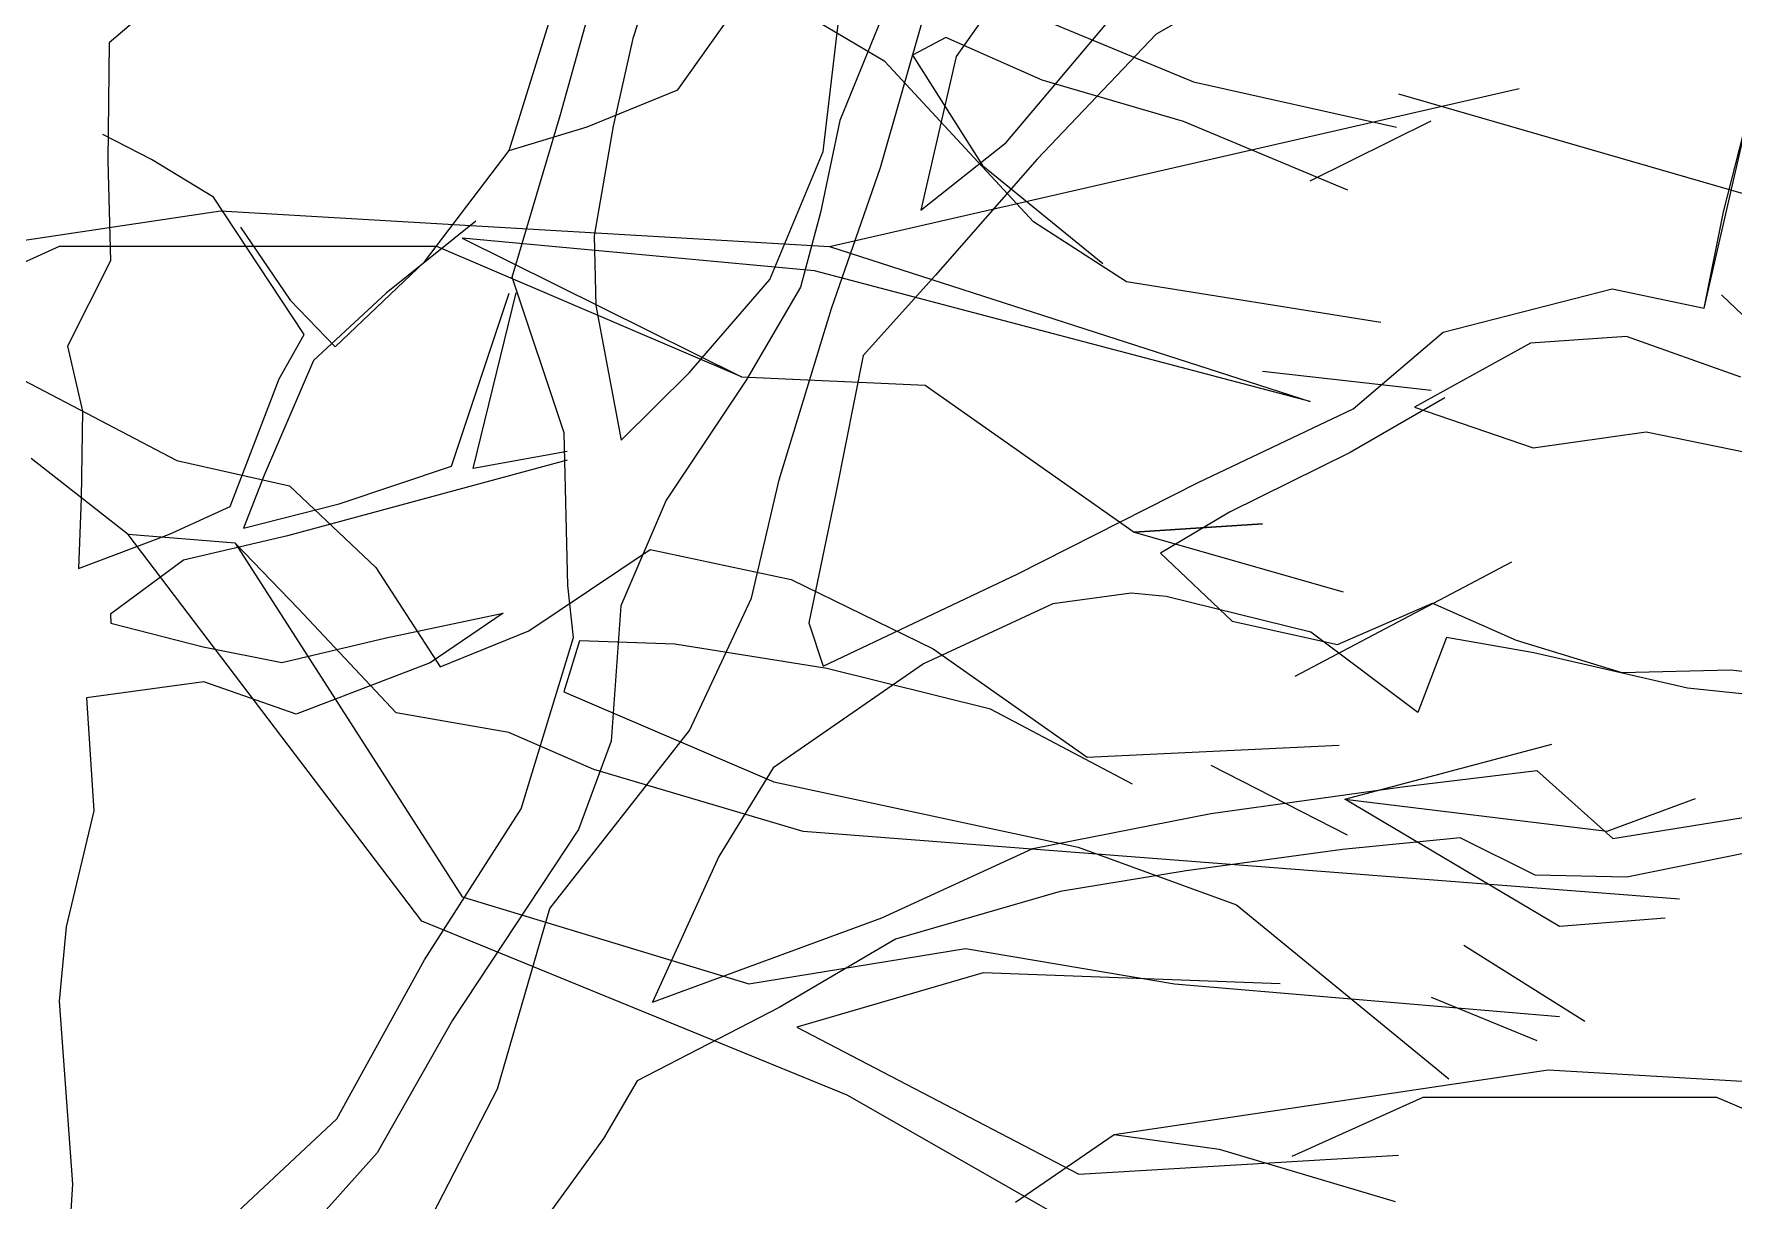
# Model space of a CAD drawing. Header units: millimetres. Extents: x -2481 to 9238, y -476 to 10647.
# Drawn here: x 5162.7 to 5380.3, y 3145.3 to 3294.6 of the extents above; entities that cross this region are included whole.
import ezdxf

# ---------------------------------------------------------------- set-up
doc = ezdxf.new("R2010")
doc.units = ezdxf.units.MM
for name, color, linetype, lineweight in [('A-ELEWACJA CIENKA', 11, 'Continuous', 13), ('B-materiały', 9, 'Continuous', 0), ('Layer1', 7, 'Continuous', 0)]:
    doc.layers.add(name, color=color, linetype=linetype, lineweight=lineweight)

# ---------------------------------------------------------------- blocks, each defined once
blk = doc.blocks.new('A$C2EBD462E')
at = {"layer": 'B-materiały'}
for p, q in [((9.85, 632.63), (17.54, 660.2)), ((25.33, 661.51), (19.11, 642.36)), ((71.29, 655.4), (60.5, 640.04)), ((-39.17, 649.28), (-47.92, 641.8)), ((3.26, 628), (9.93, 649.38)), ((24.86, 635.8), (34.57, 649.45)), ((66.92, 629.03), (83.74, 649.01)), ((99.35, 650.51), (86.13, 642.92)), ((43.49, 627.89), (45.79, 647.5)), ((50.89, 644.83), (45.62, 631.85)), ((50.8, 625.83), (56.45, 645.53)), ((19.11, 642.36), (16.59, 631.12)), ((86.13, 642.92), (70.89, 626.9)), ((-47.92, 641.8), (-48.1, 626.71)), ((60.5, 640.04), (55.97, 620.38)), ((13.24, 631.04), (24.86, 635.8)), ((156.28, 607.81), (162.32, 634.21)), ((158.76, 620.16), (162.32, 634.21)), ((3.67, 611.81), (9.85, 632.63)), ((45.62, 631.85), (43.13, 620.06)), ((-42.52, 626.85), (-48.74, 630.05)), ((3.26, 628), (13.24, 631.04)), ((16.59, 631.12), (14.15, 617.1)), ((55.97, 620.38), (66.92, 629.03)), ((-34.57, 622.02), (-42.52, 626.85)), ((-7.55, 613.76), (3.26, 628)), ((36.64, 611.51), (43.49, 627.89)), ((70.89, 626.9), (57.85, 612.05)), ((-48.1, 626.71), (-47.78, 613.87)), ((44.55, 607.8), (50.8, 625.83)), ((-22.96, 604.43), (-34.57, 622.02)), ((-31.13, 618.2), (-24.75, 608.86)), ((-0.98, 618.95), (-12.48, 609.73)), ((43.13, 620.06), (40.57, 610.5)), ((156.28, 607.81), (158.76, 620.16)), ((14.15, 617.1), (14.38, 608.16)), ((-47.78, 613.87), (-53.25, 602.96)), ((-19.01, 602.86), (-7.55, 613.76)), ((10.31, 591.86), (3.67, 611.81)), ((57.85, 612.05), (48.61, 601.76)), ((-12.48, 609.73), (-21.76, 601.11)), ((-4.1, 587.59), (3.26, 609.76)), ((-1.35, 587.29), (4.16, 609.79)), ((26.32, 599.52), (36.64, 611.51)), ((40.57, 610.5), (33.61, 598.59)), ((122.84, 604.73), (144.49, 610.3)), ((144.49, 610.3), (156.28, 607.81)), ((158.47, 609.54), (167.05, 601.37)), ((-24.75, 608.86), (-19.01, 602.86)), ((14.38, 608.16), (17.6, 590.93)), ((37.84, 585.85), (44.55, 607.8)), ((-53.25, 602.96), (-51.37, 594.63)), ((-26.17, 598.77), (-22.96, 604.43)), ((111.35, 594.95), (122.84, 604.73)), ((134.05, 603.34), (119.17, 595.15)), ((146.31, 604.21), (134.05, 603.34)), ((160.97, 598.99), (146.31, 604.21)), ((-21.76, 601.11), (-28.1, 586.43)), ((48.61, 601.76), (45.14, 584.35)), ((-32.46, 582.41), (-26.17, 598.77)), ((17.6, 590.93), (26.32, 599.52)), ((33.61, 598.59), (23.38, 583.25)), ((123.05, 596.36), (110.93, 589.35)), ((-51.37, 594.63), (-51.51, 583.5)), ((91.48, 585.51), (111.35, 594.95)), ((119.17, 595.15), (134.38, 589.94)), ((10.8, 572.32), (10.31, 591.86)), ((134.38, 589.94), (148.85, 591.98)), ((148.85, 591.98), (163.45, 588.99)), ((10.68, 588.37), (-25.11, 578.68)), ((10.68, 589.46), (-1.35, 587.29)), ((110.93, 589.35), (95.48, 581.7)), ((-28.1, 586.43), (-30.72, 579.66)), ((-18.51, 582.76), (-4.1, 587.59)), ((34.31, 570.67), (37.84, 585.85)), ((68.31, 573.76), (91.48, 585.51)), ((-51.51, 583.5), (-51.87, 574.48)), ((45.14, 584.35), (41.65, 567.51)), ((-40.2, 578.86), (-32.46, 582.41)), ((-30.72, 579.66), (-18.51, 582.76)), ((23.38, 583.25), (17.57, 569.7)), ((95.48, 581.7), (86.68, 576.46)), ((-51.87, 574.48), (-40.2, 578.86)), ((-25.11, 578.68), (-38.44, 575.56)), ((-38.44, 575.56), (-47.76, 568.62)), ((86.68, 576.46), (95.83, 567.75)), ((43.46, 561.97), (68.31, 573.76)), ((11.53, 565.64), (10.8, 572.32)), ((26.35, 553.72), (34.31, 570.67)), ((82.89, 571.33), (72.87, 569.96)), ((87.37, 570.89), (82.89, 571.33)), ((105.92, 566.32), (87.37, 570.89)), ((-47.76, 568.62), (-47.73, 567.5)), ((-12.49, 565.59), (2.51, 568.76)), ((2.51, 568.76), (-6.82, 562.38)), ((17.57, 569.7), (16.33, 552.35)), ((72.87, 569.96), (56.31, 562.29)), ((109.32, 564.73), (121.47, 570.06)), ((121.47, 570.06), (132.21, 565.31)), ((-47.73, 567.5), (-35.92, 564.45)), ((41.65, 567.51), (43.46, 561.97)), ((95.83, 567.75), (109.32, 564.73)), ((119.59, 556.05), (105.92, 566.32)), ((-35.92, 564.45), (-25.82, 562.46)), ((-25.82, 562.46), (-12.49, 565.59)), ((4.82, 543.68), (11.53, 565.64)), ((123.26, 565.64), (119.59, 556.05)), ((134.48, 563.69), (123.26, 565.64)), ((132.21, 565.31), (145.72, 561.18)), ((-6.82, 562.38), (-23.98, 555.81)), ((56.31, 562.29), (37.09, 548.96)), ((154.15, 559.15), (134.48, 563.69)), ((-35.81, 559.98), (-50.84, 557.93)), ((-23.98, 555.81), (-35.81, 559.98)), ((145.72, 561.18), (159.67, 561.52)), ((159.67, 561.52), (170.88, 560.13)), ((-50.84, 557.93), (-49.92, 543.43)), ((180.47, 556.46), (154.15, 559.15)), ((8.49, 530.92), (26.35, 553.72)), ((16.33, 552.35), (12.15, 541.07)), ((37.09, 548.96), (30.11, 537.61)), ((117.59, 546.5), (134.86, 548.61)), ((134.86, 548.61), (144.57, 539.92)), ((93.1, 543.1), (117.59, 546.5)), ((-49.92, 543.43), (-53.46, 528.57)), ((-7.55, 524.38), (4.82, 543.68)), ((70.31, 538.62), (93.1, 543.1)), ((144.57, 539.92), (161.27, 542.57)), ((12.15, 541.07), (-4, 516.64)), ((125.02, 539.99), (109.97, 538.49)), ((134.64, 535.2), (125.02, 539.99)), ((30.11, 537.61), (21.64, 518.96)), ((50.98, 529.75), (70.31, 538.62)), ((109.97, 538.49), (89.93, 535.76)), ((161.94, 538.12), (146.37, 534.94)), ((89.93, 535.76), (73.8, 533.12)), ((146.37, 534.94), (134.64, 535.2)), ((73.8, 533.12), (52.72, 527)), ((1.8, 507.85), (8.49, 530.92)), ((21.64, 518.96), (50.98, 529.75)), ((-53.46, 528.57), (-54.34, 519.05)), ((52.72, 527), (37.86, 518.25)), ((-18.77, 503.98), (-7.55, 524.38)), ((-54.34, 519.05), (-52.64, 495.63)), ((37.86, 518.25), (19.66, 508.86)), ((-4, 516.64), (-13.63, 499.64)), ((80.72, 502.01), (136.31, 510.28)), ((136.31, 510.28), (196.99, 506.75)), ((-7.25, 490.31), (1.8, 507.85)), ((19.66, 508.86), (15.37, 501.49)), ((120.26, 506.75), (103.46, 499.16)), ((157.87, 506.75), (120.26, 506.75)), ((188.22, 493.74), (157.87, 506.75)), ((-33.51, 490.21), (-18.77, 503.98)), ((15.37, 501.49), (8.35, 491.81)), ((68.09, 493.31), (80.72, 502.01)), ((80.72, 502.01), (94.17, 500.11)), ((-13.63, 499.64), (-22.33, 489.93)), ((94.17, 500.11), (116.69, 493.41)), ((-52.64, 495.63), (-53.84, 476.85))]:
    blk.add_line(p, q, dxfattribs=at)

msp = doc.modelspace()

# ---------------------------------------------------------------- linework, layer by layer
at = {"layer": 'Layer1'}
for p, q in [((5271.56, 3291.08), (5246.05, 3306.24)), ((5271.56, 3291.08), (5246.05, 3306.24)), ((5271.56, 3291.08), (5246.05, 3306.24)), ((5271.56, 3291.08), (5246.05, 3306.24)), ((5271.56, 3291.08), (5246.05, 3306.24)), ((5271.56, 3291.08), (5246.05, 3306.24)), ((5271.56, 3291.08), (5246.05, 3306.24)), ((5271.56, 3291.08), (5246.05, 3306.24)), ((5291.52, 3296.61), (5311.11, 3288.48)), ((5291.52, 3296.61), (5311.11, 3288.48)), ((5291.52, 3296.61), (5311.11, 3288.48)), ((5291.52, 3296.61), (5311.11, 3288.48)), ((5291.52, 3296.61), (5311.11, 3288.48)), ((5291.52, 3296.61), (5311.11, 3288.48)), ((5291.52, 3296.61), (5311.11, 3288.48)), ((5291.52, 3296.61), (5311.11, 3288.48)), ((5279.38, 3294.15), (5275.13, 3291.89)), ((5279.38, 3294.15), (5275.13, 3291.89)), ((5279.38, 3294.15), (5275.13, 3291.89)), ((5279.38, 3294.15), (5275.13, 3291.89)), ((5279.38, 3294.15), (5275.13, 3291.89)), ((5279.38, 3294.15), (5275.13, 3291.89)), ((5279.38, 3294.15), (5275.13, 3291.89)), ((5279.38, 3294.15), (5275.13, 3291.89)), ((5291.72, 3288.71), (5279.38, 3294.15)), ((5291.72, 3288.71), (5279.38, 3294.15)), ((5291.72, 3288.71), (5279.38, 3294.15)), ((5291.72, 3288.71), (5279.38, 3294.15)), ((5291.72, 3288.71), (5279.38, 3294.15)), ((5291.72, 3288.71), (5279.38, 3294.15)), ((5291.72, 3288.71), (5279.38, 3294.15)), ((5291.72, 3288.71), (5279.38, 3294.15)), ((5290.61, 3270.55), (5271.56, 3291.08)), ((5290.61, 3270.55), (5271.56, 3291.08)), ((5290.61, 3270.55), (5271.56, 3291.08)), ((5290.61, 3270.55), (5271.56, 3291.08)), ((5290.61, 3270.55), (5271.56, 3291.08)), ((5290.61, 3270.55), (5271.56, 3291.08)), ((5290.61, 3270.55), (5271.56, 3291.08)), ((5290.61, 3270.55), (5271.56, 3291.08)), ((5275.13, 3291.89), (5284.1, 3277.75)), ((5275.13, 3291.89), (5284.1, 3277.75)), ((5275.13, 3291.89), (5284.1, 3277.75)), ((5275.13, 3291.89), (5284.1, 3277.75)), ((5275.13, 3291.89), (5284.1, 3277.75)), ((5275.13, 3291.89), (5284.1, 3277.75)), ((5275.13, 3291.89), (5284.1, 3277.75)), ((5275.13, 3291.89), (5284.1, 3277.75)), ((5309.8, 3283.42), (5291.72, 3288.71)), ((5309.8, 3283.42), (5291.72, 3288.71)), ((5309.8, 3283.42), (5291.72, 3288.71)), ((5309.8, 3283.42), (5291.72, 3288.71)), ((5309.8, 3283.42), (5291.72, 3288.71)), ((5309.8, 3283.42), (5291.72, 3288.71)), ((5309.8, 3283.42), (5291.72, 3288.71)), ((5309.8, 3283.42), (5291.72, 3288.71)), ((5264.5, 3267.41), (5352.8, 3287.62)), ((5264.5, 3267.41), (5352.8, 3287.62)), ((5264.5, 3267.41), (5352.8, 3287.62)), ((5264.5, 3267.41), (5352.8, 3287.62)), ((5264.5, 3267.41), (5352.8, 3287.62)), ((5264.5, 3267.41), (5352.8, 3287.62)), ((5264.5, 3267.41), (5352.8, 3287.62)), ((5264.5, 3267.41), (5352.8, 3287.62)), ((5311.11, 3288.48), (5337.1, 3282.67)), ((5311.11, 3288.48), (5337.1, 3282.67)), ((5311.11, 3288.48), (5337.1, 3282.67)), ((5311.11, 3288.48), (5337.1, 3282.67)), ((5311.11, 3288.48), (5337.1, 3282.67)), ((5311.11, 3288.48), (5337.1, 3282.67)), ((5311.11, 3288.48), (5337.1, 3282.67)), ((5311.11, 3288.48), (5337.1, 3282.67)), ((5337.33, 3286.96), (5387.93, 3272.32)), ((5337.33, 3286.96), (5387.93, 3272.32)), ((5337.33, 3286.96), (5387.93, 3272.32)), ((5337.33, 3286.96), (5387.93, 3272.32)), ((5337.33, 3286.96), (5387.93, 3272.32)), ((5337.33, 3286.96), (5387.93, 3272.32)), ((5337.33, 3286.96), (5387.93, 3272.32)), ((5337.33, 3286.96), (5387.93, 3272.32)), ((5330.84, 3274.62), (5309.8, 3283.42)), ((5330.84, 3274.62), (5309.8, 3283.42)), ((5330.84, 3274.62), (5309.8, 3283.42)), ((5330.84, 3274.62), (5309.8, 3283.42)), ((5330.84, 3274.62), (5309.8, 3283.42)), ((5330.84, 3274.62), (5309.8, 3283.42)), ((5330.84, 3274.62), (5309.8, 3283.42)), ((5330.84, 3274.62), (5309.8, 3283.42)), ((5326.05, 3275.81), (5341.52, 3283.47)), ((5326.05, 3275.81), (5341.52, 3283.47)), ((5326.05, 3275.81), (5341.52, 3283.47)), ((5326.05, 3275.81), (5341.52, 3283.47)), ((5326.05, 3275.81), (5341.52, 3283.47)), ((5326.05, 3275.81), (5341.52, 3283.47)), ((5326.05, 3275.81), (5341.52, 3283.47)), ((5326.05, 3275.81), (5341.52, 3283.47)), ((5284.1, 3277.75), (5299.49, 3265.22)), ((5284.1, 3277.75), (5299.49, 3265.22)), ((5284.1, 3277.75), (5299.49, 3265.22)), ((5284.1, 3277.75), (5299.49, 3265.22)), ((5284.1, 3277.75), (5299.49, 3265.22)), ((5284.1, 3277.75), (5299.49, 3265.22)), ((5284.1, 3277.75), (5299.49, 3265.22)), ((5284.1, 3277.75), (5299.49, 3265.22)), ((5115.08, 3261.31), (5186.52, 3271.94)), ((5115.08, 3261.31), (5186.52, 3271.94)), ((5115.08, 3261.31), (5186.52, 3271.94)), ((5115.08, 3261.31), (5186.52, 3271.94)), ((5115.08, 3261.31), (5186.52, 3271.94)), ((5115.08, 3261.31), (5186.52, 3271.94)), ((5115.08, 3261.31), (5186.52, 3271.94)), ((5115.08, 3261.31), (5186.52, 3271.94)), ((5186.52, 3271.94), (5264.5, 3267.41)), ((5186.52, 3271.94), (5264.5, 3267.41)), ((5186.52, 3271.94), (5264.5, 3267.41)), ((5186.52, 3271.94), (5264.5, 3267.41)), ((5186.52, 3271.94), (5264.5, 3267.41)), ((5186.52, 3271.94), (5264.5, 3267.41)), ((5186.52, 3271.94), (5264.5, 3267.41)), ((5186.52, 3271.94), (5264.5, 3267.41)), ((5302.53, 3262.88), (5290.61, 3270.55)), ((5302.53, 3262.88), (5290.61, 3270.55)), ((5302.53, 3262.88), (5290.61, 3270.55)), ((5302.53, 3262.88), (5290.61, 3270.55)), ((5302.53, 3262.88), (5290.61, 3270.55)), ((5302.53, 3262.88), (5290.61, 3270.55)), ((5302.53, 3262.88), (5290.61, 3270.55)), ((5302.53, 3262.88), (5290.61, 3270.55)), ((5165.89, 3267.41), (5144.3, 3257.65)), ((5165.89, 3267.41), (5144.3, 3257.65)), ((5165.89, 3267.41), (5144.3, 3257.65)), ((5165.89, 3267.41), (5144.3, 3257.65)), ((5165.89, 3267.41), (5144.3, 3257.65)), ((5165.89, 3267.41), (5144.3, 3257.65)), ((5165.89, 3267.41), (5144.3, 3257.65)), ((5165.89, 3267.41), (5144.3, 3257.65)), ((5214.23, 3267.41), (5165.89, 3267.41)), ((5214.23, 3267.41), (5165.89, 3267.41)), ((5214.23, 3267.41), (5165.89, 3267.41)), ((5214.23, 3267.41), (5165.89, 3267.41)), ((5214.23, 3267.41), (5165.89, 3267.41)), ((5214.23, 3267.41), (5165.89, 3267.41)), ((5214.23, 3267.41), (5165.89, 3267.41)), ((5214.23, 3267.41), (5165.89, 3267.41)), ((5253.22, 3250.68), (5214.23, 3267.41)), ((5253.22, 3250.68), (5214.23, 3267.41)), ((5253.22, 3250.68), (5214.23, 3267.41)), ((5253.22, 3250.68), (5214.23, 3267.41)), ((5253.22, 3250.68), (5214.23, 3267.41)), ((5253.22, 3250.68), (5214.23, 3267.41)), ((5253.22, 3250.68), (5214.23, 3267.41)), ((5253.22, 3250.68), (5214.23, 3267.41)), ((5217.45, 3268.46), (5253.22, 3250.68)), ((5262.57, 3264.28), (5217.45, 3268.46)), ((5217.45, 3268.46), (5253.22, 3250.68)), ((5262.57, 3264.28), (5217.45, 3268.46)), ((5217.45, 3268.46), (5253.22, 3250.68)), ((5262.57, 3264.28), (5217.45, 3268.46)), ((5217.45, 3268.46), (5253.22, 3250.68)), ((5262.57, 3264.28), (5217.45, 3268.46)), ((5217.45, 3268.46), (5253.22, 3250.68)), ((5262.57, 3264.28), (5217.45, 3268.46)), ((5217.45, 3268.46), (5253.22, 3250.68)), ((5262.57, 3264.28), (5217.45, 3268.46)), ((5217.45, 3268.46), (5253.22, 3250.68)), ((5262.57, 3264.28), (5217.45, 3268.46)), ((5217.45, 3268.46), (5253.22, 3250.68)), ((5262.57, 3264.28), (5217.45, 3268.46)), ((5264.5, 3267.41), (5326.05, 3247.55)), ((5264.5, 3267.41), (5326.05, 3247.55)), ((5264.5, 3267.41), (5326.05, 3247.55)), ((5264.5, 3267.41), (5326.05, 3247.55)), ((5264.5, 3267.41), (5326.05, 3247.55)), ((5264.5, 3267.41), (5326.05, 3247.55)), ((5264.5, 3267.41), (5326.05, 3247.55)), ((5264.5, 3267.41), (5326.05, 3247.55)), ((5326.05, 3247.55), (5262.57, 3264.28)), ((5326.05, 3247.55), (5262.57, 3264.28)), ((5326.05, 3247.55), (5262.57, 3264.28)), ((5326.05, 3247.55), (5262.57, 3264.28)), ((5326.05, 3247.55), (5262.57, 3264.28)), ((5326.05, 3247.55), (5262.57, 3264.28)), ((5326.05, 3247.55), (5262.57, 3264.28)), ((5326.05, 3247.55), (5262.57, 3264.28)), ((5335.08, 3257.65), (5302.53, 3262.88)), ((5335.08, 3257.65), (5302.53, 3262.88)), ((5335.08, 3257.65), (5302.53, 3262.88)), ((5335.08, 3257.65), (5302.53, 3262.88)), ((5335.08, 3257.65), (5302.53, 3262.88)), ((5335.08, 3257.65), (5302.53, 3262.88)), ((5335.08, 3257.65), (5302.53, 3262.88)), ((5335.08, 3257.65), (5302.53, 3262.88)), ((5161.3, 3250.27), (5180.94, 3239.99)), ((5161.3, 3250.27), (5180.94, 3239.99)), ((5161.3, 3250.27), (5180.94, 3239.99)), ((5161.3, 3250.27), (5180.94, 3239.99)), ((5161.3, 3250.27), (5180.94, 3239.99)), ((5161.3, 3250.27), (5180.94, 3239.99)), ((5161.3, 3250.27), (5180.94, 3239.99)), ((5161.3, 3250.27), (5180.94, 3239.99)), ((5253.22, 3250.68), (5276.75, 3249.64)), ((5253.22, 3250.68), (5276.75, 3249.64)), ((5253.22, 3250.68), (5276.75, 3249.64)), ((5253.22, 3250.68), (5276.75, 3249.64)), ((5253.22, 3250.68), (5276.75, 3249.64)), ((5253.22, 3250.68), (5276.75, 3249.64)), ((5253.22, 3250.68), (5276.75, 3249.64)), ((5253.22, 3250.68), (5276.75, 3249.64)), ((5276.75, 3249.64), (5303.5, 3230.82)), ((5276.75, 3249.64), (5303.5, 3230.82)), ((5276.75, 3249.64), (5303.5, 3230.82)), ((5276.75, 3249.64), (5303.5, 3230.82)), ((5276.75, 3249.64), (5303.5, 3230.82)), ((5276.75, 3249.64), (5303.5, 3230.82)), ((5276.75, 3249.64), (5303.5, 3230.82)), ((5276.75, 3249.64), (5303.5, 3230.82)), ((5319.93, 3251.41), (5341.52, 3248.97)), ((5319.93, 3251.41), (5341.52, 3248.97)), ((5319.93, 3251.41), (5341.52, 3248.97)), ((5319.93, 3251.41), (5341.52, 3248.97)), ((5319.93, 3251.41), (5341.52, 3248.97)), ((5319.93, 3251.41), (5341.52, 3248.97)), ((5319.93, 3251.41), (5341.52, 3248.97)), ((5319.93, 3251.41), (5341.52, 3248.97)), ((5174.72, 3230.5), (5162.27, 3240.24)), ((5174.72, 3230.5), (5162.27, 3240.24)), ((5174.72, 3230.5), (5162.27, 3240.24)), ((5174.72, 3230.5), (5162.27, 3240.24)), ((5174.72, 3230.5), (5162.27, 3240.24)), ((5174.72, 3230.5), (5162.27, 3240.24)), ((5174.72, 3230.5), (5162.27, 3240.24)), ((5174.72, 3230.5), (5162.27, 3240.24)), ((5180.94, 3239.99), (5195.38, 3236.76)), ((5180.94, 3239.99), (5195.38, 3236.76)), ((5180.94, 3239.99), (5195.38, 3236.76)), ((5180.94, 3239.99), (5195.38, 3236.76)), ((5180.94, 3239.99), (5195.38, 3236.76)), ((5180.94, 3239.99), (5195.38, 3236.76)), ((5180.94, 3239.99), (5195.38, 3236.76)), ((5180.94, 3239.99), (5195.38, 3236.76)), ((5195.38, 3236.76), (5206.41, 3226.27)), ((5195.38, 3236.76), (5206.41, 3226.27)), ((5195.38, 3236.76), (5206.41, 3226.27)), ((5195.38, 3236.76), (5206.41, 3226.27)), ((5195.38, 3236.76), (5206.41, 3226.27)), ((5195.38, 3236.76), (5206.41, 3226.27)), ((5195.38, 3236.76), (5206.41, 3226.27)), ((5195.38, 3236.76), (5206.41, 3226.27)), ((5212.3, 3180.99), (5174.72, 3230.5)), ((5188.39, 3229.41), (5174.72, 3230.5)), ((5212.3, 3180.99), (5174.72, 3230.5)), ((5188.39, 3229.41), (5174.72, 3230.5)), ((5212.3, 3180.99), (5174.72, 3230.5)), ((5188.39, 3229.41), (5174.72, 3230.5)), ((5212.3, 3180.99), (5174.72, 3230.5)), ((5188.39, 3229.41), (5174.72, 3230.5)), ((5212.3, 3180.99), (5174.72, 3230.5)), ((5188.39, 3229.41), (5174.72, 3230.5)), ((5212.3, 3180.99), (5174.72, 3230.5)), ((5188.39, 3229.41), (5174.72, 3230.5)), ((5212.3, 3180.99), (5174.72, 3230.5)), ((5188.39, 3229.41), (5174.72, 3230.5)), ((5212.3, 3180.99), (5174.72, 3230.5)), ((5188.39, 3229.41), (5174.72, 3230.5)), ((5303.5, 3230.82), (5319.93, 3231.87)), ((5319.93, 3231.87), (5303.5, 3230.82)), ((5303.5, 3230.82), (5319.93, 3231.87)), ((5319.93, 3231.87), (5303.5, 3230.82)), ((5303.5, 3230.82), (5319.93, 3231.87)), ((5319.93, 3231.87), (5303.5, 3230.82)), ((5303.5, 3230.82), (5319.93, 3231.87)), ((5319.93, 3231.87), (5303.5, 3230.82)), ((5303.5, 3230.82), (5319.93, 3231.87)), ((5319.93, 3231.87), (5303.5, 3230.82)), ((5303.5, 3230.82), (5319.93, 3231.87)), ((5319.93, 3231.87), (5303.5, 3230.82)), ((5303.5, 3230.82), (5319.93, 3231.87)), ((5319.93, 3231.87), (5303.5, 3230.82)), ((5303.5, 3230.82), (5319.93, 3231.87)), ((5319.93, 3231.87), (5303.5, 3230.82)), ((5303.5, 3230.82), (5330.24, 3223.15)), ((5303.5, 3230.82), (5303.5, 3230.82)), ((5303.5, 3230.82), (5330.24, 3223.15)), ((5303.5, 3230.82), (5303.5, 3230.82)), ((5303.5, 3230.82), (5330.24, 3223.15)), ((5303.5, 3230.82), (5303.5, 3230.82)), ((5303.5, 3230.82), (5330.24, 3223.15)), ((5303.5, 3230.82), (5303.5, 3230.82)), ((5303.5, 3230.82), (5330.24, 3223.15)), ((5303.5, 3230.82), (5303.5, 3230.82)), ((5303.5, 3230.82), (5330.24, 3223.15)), ((5303.5, 3230.82), (5303.5, 3230.82)), ((5303.5, 3230.82), (5330.24, 3223.15)), ((5303.5, 3230.82), (5303.5, 3230.82)), ((5303.5, 3230.82), (5330.24, 3223.15)), ((5303.5, 3230.82), (5303.5, 3230.82)), ((5188.39, 3229.41), (5217.45, 3184.12)), ((5196.5, 3221), (5188.39, 3229.41)), ((5188.39, 3229.41), (5217.45, 3184.12)), ((5196.5, 3221), (5188.39, 3229.41)), ((5188.39, 3229.41), (5217.45, 3184.12)), ((5196.5, 3221), (5188.39, 3229.41)), ((5188.39, 3229.41), (5217.45, 3184.12)), ((5196.5, 3221), (5188.39, 3229.41)), ((5188.39, 3229.41), (5217.45, 3184.12)), ((5196.5, 3221), (5188.39, 3229.41)), ((5188.39, 3229.41), (5217.45, 3184.12)), ((5196.5, 3221), (5188.39, 3229.41)), ((5188.39, 3229.41), (5217.45, 3184.12)), ((5196.5, 3221), (5188.39, 3229.41)), ((5188.39, 3229.41), (5217.45, 3184.12)), ((5196.5, 3221), (5188.39, 3229.41)), ((5226, 3218.15), (5241.54, 3228.59)), ((5226, 3218.15), (5241.54, 3228.59)), ((5226, 3218.15), (5241.54, 3228.59)), ((5226, 3218.15), (5241.54, 3228.59)), ((5226, 3218.15), (5241.54, 3228.59)), ((5226, 3218.15), (5241.54, 3228.59)), ((5226, 3218.15), (5241.54, 3228.59)), ((5226, 3218.15), (5241.54, 3228.59)), ((5241.54, 3228.59), (5259.58, 3224.73)), ((5241.54, 3228.59), (5259.58, 3224.73)), ((5241.54, 3228.59), (5259.58, 3224.73)), ((5241.54, 3228.59), (5259.58, 3224.73)), ((5241.54, 3228.59), (5259.58, 3224.73)), ((5241.54, 3228.59), (5259.58, 3224.73)), ((5241.54, 3228.59), (5259.58, 3224.73)), ((5241.54, 3228.59), (5259.58, 3224.73)), ((5206.41, 3226.27), (5214.63, 3213.55)), ((5206.41, 3226.27), (5214.63, 3213.55)), ((5206.41, 3226.27), (5214.63, 3213.55)), ((5206.41, 3226.27), (5214.63, 3213.55)), ((5206.41, 3226.27), (5214.63, 3213.55)), ((5206.41, 3226.27), (5214.63, 3213.55)), ((5206.41, 3226.27), (5214.63, 3213.55)), ((5206.41, 3226.27), (5214.63, 3213.55)), ((5324.12, 3212.38), (5351.84, 3227.02)), ((5324.12, 3212.38), (5351.84, 3227.02)), ((5324.12, 3212.38), (5351.84, 3227.02)), ((5324.12, 3212.38), (5351.84, 3227.02)), ((5324.12, 3212.38), (5351.84, 3227.02)), ((5324.12, 3212.38), (5351.84, 3227.02)), ((5324.12, 3212.38), (5351.84, 3227.02)), ((5324.12, 3212.38), (5351.84, 3227.02)), ((5259.58, 3224.73), (5277.75, 3215.85)), ((5259.58, 3224.73), (5277.75, 3215.85)), ((5259.58, 3224.73), (5277.75, 3215.85)), ((5259.58, 3224.73), (5277.75, 3215.85)), ((5259.58, 3224.73), (5277.75, 3215.85)), ((5259.58, 3224.73), (5277.75, 3215.85)), ((5259.58, 3224.73), (5277.75, 3215.85)), ((5259.58, 3224.73), (5277.75, 3215.85)), ((5209.03, 3207.67), (5196.5, 3221)), ((5209.03, 3207.67), (5196.5, 3221)), ((5209.03, 3207.67), (5196.5, 3221)), ((5209.03, 3207.67), (5196.5, 3221)), ((5209.03, 3207.67), (5196.5, 3221)), ((5209.03, 3207.67), (5196.5, 3221)), ((5209.03, 3207.67), (5196.5, 3221)), ((5209.03, 3207.67), (5196.5, 3221)), ((5214.63, 3213.55), (5226, 3218.15)), ((5214.63, 3213.55), (5226, 3218.15)), ((5214.63, 3213.55), (5226, 3218.15)), ((5214.63, 3213.55), (5226, 3218.15)), ((5214.63, 3213.55), (5226, 3218.15)), ((5214.63, 3213.55), (5226, 3218.15)), ((5214.63, 3213.55), (5226, 3218.15)), ((5214.63, 3213.55), (5226, 3218.15)), ((5232.5, 3216.87), (5230.5, 3210.36)), ((5232.5, 3216.87), (5230.5, 3210.36)), ((5232.5, 3216.87), (5230.5, 3210.36)), ((5232.5, 3216.87), (5230.5, 3210.36)), ((5232.5, 3216.87), (5230.5, 3210.36)), ((5232.5, 3216.87), (5230.5, 3210.36)), ((5232.5, 3216.87), (5230.5, 3210.36)), ((5232.5, 3216.87), (5230.5, 3210.36)), ((5244.71, 3216.46), (5232.5, 3216.87)), ((5244.71, 3216.46), (5232.5, 3216.87)), ((5244.71, 3216.46), (5232.5, 3216.87)), ((5244.71, 3216.46), (5232.5, 3216.87)), ((5244.71, 3216.46), (5232.5, 3216.87)), ((5244.71, 3216.46), (5232.5, 3216.87)), ((5244.71, 3216.46), (5232.5, 3216.87)), ((5244.71, 3216.46), (5232.5, 3216.87)), ((5264.17, 3213.36), (5244.71, 3216.46)), ((5264.17, 3213.36), (5244.71, 3216.46)), ((5264.17, 3213.36), (5244.71, 3216.46)), ((5264.17, 3213.36), (5244.71, 3216.46)), ((5264.17, 3213.36), (5244.71, 3216.46)), ((5264.17, 3213.36), (5244.71, 3216.46)), ((5264.17, 3213.36), (5244.71, 3216.46)), ((5264.17, 3213.36), (5244.71, 3216.46)), ((5277.75, 3215.85), (5297.48, 3201.99)), ((5277.75, 3215.85), (5297.48, 3201.99)), ((5277.75, 3215.85), (5297.48, 3201.99)), ((5277.75, 3215.85), (5297.48, 3201.99)), ((5277.75, 3215.85), (5297.48, 3201.99)), ((5277.75, 3215.85), (5297.48, 3201.99)), ((5277.75, 3215.85), (5297.48, 3201.99)), ((5277.75, 3215.85), (5297.48, 3201.99)), ((5285.12, 3208.14), (5264.17, 3213.36)), ((5285.12, 3208.14), (5264.17, 3213.36)), ((5285.12, 3208.14), (5264.17, 3213.36)), ((5285.12, 3208.14), (5264.17, 3213.36)), ((5285.12, 3208.14), (5264.17, 3213.36)), ((5285.12, 3208.14), (5264.17, 3213.36)), ((5285.12, 3208.14), (5264.17, 3213.36)), ((5285.12, 3208.14), (5264.17, 3213.36)), ((5230.5, 3210.36), (5257.36, 3198.83)), ((5230.5, 3210.36), (5257.36, 3198.83)), ((5230.5, 3210.36), (5257.36, 3198.83)), ((5230.5, 3210.36), (5257.36, 3198.83)), ((5230.5, 3210.36), (5257.36, 3198.83)), ((5230.5, 3210.36), (5257.36, 3198.83)), ((5230.5, 3210.36), (5257.36, 3198.83)), ((5230.5, 3210.36), (5257.36, 3198.83)), ((5303.31, 3198.54), (5285.12, 3208.14)), ((5303.31, 3198.54), (5285.12, 3208.14)), ((5303.31, 3198.54), (5285.12, 3208.14)), ((5303.31, 3198.54), (5285.12, 3208.14)), ((5303.31, 3198.54), (5285.12, 3208.14)), ((5303.31, 3198.54), (5285.12, 3208.14)), ((5303.31, 3198.54), (5285.12, 3208.14)), ((5303.31, 3198.54), (5285.12, 3208.14)), ((5223.46, 3205.16), (5209.03, 3207.67)), ((5223.46, 3205.16), (5209.03, 3207.67)), ((5223.46, 3205.16), (5209.03, 3207.67)), ((5223.46, 3205.16), (5209.03, 3207.67)), ((5223.46, 3205.16), (5209.03, 3207.67)), ((5223.46, 3205.16), (5209.03, 3207.67)), ((5223.46, 3205.16), (5209.03, 3207.67)), ((5223.46, 3205.16), (5209.03, 3207.67)), ((5234.34, 3200.41), (5223.46, 3205.16)), ((5234.34, 3200.41), (5223.46, 3205.16)), ((5234.34, 3200.41), (5223.46, 3205.16)), ((5234.34, 3200.41), (5223.46, 3205.16)), ((5234.34, 3200.41), (5223.46, 3205.16)), ((5234.34, 3200.41), (5223.46, 3205.16)), ((5234.34, 3200.41), (5223.46, 3205.16)), ((5234.34, 3200.41), (5223.46, 3205.16)), ((5297.48, 3201.99), (5329.75, 3203.51)), ((5297.48, 3201.99), (5329.75, 3203.51)), ((5297.48, 3201.99), (5329.75, 3203.51)), ((5297.48, 3201.99), (5329.75, 3203.51)), ((5297.48, 3201.99), (5329.75, 3203.51)), ((5297.48, 3201.99), (5329.75, 3203.51)), ((5297.48, 3201.99), (5329.75, 3203.51)), ((5297.48, 3201.99), (5329.75, 3203.51)), ((5330.46, 3196.6), (5356.99, 3203.67)), ((5330.46, 3196.6), (5356.99, 3203.67)), ((5330.46, 3196.6), (5356.99, 3203.67)), ((5330.46, 3196.6), (5356.99, 3203.67)), ((5330.46, 3196.6), (5356.99, 3203.67)), ((5330.46, 3196.6), (5356.99, 3203.67)), ((5330.46, 3196.6), (5356.99, 3203.67)), ((5330.46, 3196.6), (5356.99, 3203.67)), ((5261.11, 3192.46), (5234.34, 3200.41)), ((5261.11, 3192.46), (5234.34, 3200.41)), ((5261.11, 3192.46), (5234.34, 3200.41)), ((5261.11, 3192.46), (5234.34, 3200.41)), ((5261.11, 3192.46), (5234.34, 3200.41)), ((5261.11, 3192.46), (5234.34, 3200.41)), ((5261.11, 3192.46), (5234.34, 3200.41)), ((5261.11, 3192.46), (5234.34, 3200.41)), ((5313.3, 3200.95), (5330.76, 3192.05)), ((5313.3, 3200.95), (5330.76, 3192.05)), ((5313.3, 3200.95), (5330.76, 3192.05)), ((5313.3, 3200.95), (5330.76, 3192.05)), ((5313.3, 3200.95), (5330.76, 3192.05)), ((5313.3, 3200.95), (5330.76, 3192.05)), ((5313.3, 3200.95), (5330.76, 3192.05)), ((5313.3, 3200.95), (5330.76, 3192.05)), ((5257.36, 3198.83), (5296.33, 3190.47)), ((5257.36, 3198.83), (5296.33, 3190.47)), ((5257.36, 3198.83), (5296.33, 3190.47)), ((5257.36, 3198.83), (5296.33, 3190.47)), ((5257.36, 3198.83), (5296.33, 3190.47)), ((5257.36, 3198.83), (5296.33, 3190.47)), ((5257.36, 3198.83), (5296.33, 3190.47)), ((5257.36, 3198.83), (5296.33, 3190.47)), ((5357.96, 3180.32), (5330.46, 3196.6)), ((5330.46, 3196.6), (5364.08, 3192.52)), ((5357.96, 3180.32), (5330.46, 3196.6)), ((5330.46, 3196.6), (5364.08, 3192.52)), ((5357.96, 3180.32), (5330.46, 3196.6)), ((5330.46, 3196.6), (5364.08, 3192.52)), ((5357.96, 3180.32), (5330.46, 3196.6)), ((5330.46, 3196.6), (5364.08, 3192.52)), ((5357.96, 3180.32), (5330.46, 3196.6)), ((5330.46, 3196.6), (5364.08, 3192.52)), ((5357.96, 3180.32), (5330.46, 3196.6)), ((5330.46, 3196.6), (5364.08, 3192.52)), ((5357.96, 3180.32), (5330.46, 3196.6)), ((5330.46, 3196.6), (5364.08, 3192.52)), ((5357.96, 3180.32), (5330.46, 3196.6)), ((5330.46, 3196.6), (5364.08, 3192.52)), ((5364.08, 3192.52), (5375.36, 3196.7)), ((5364.08, 3192.52), (5375.36, 3196.7)), ((5364.08, 3192.52), (5375.36, 3196.7)), ((5364.08, 3192.52), (5375.36, 3196.7)), ((5364.08, 3192.52), (5375.36, 3196.7)), ((5364.08, 3192.52), (5375.36, 3196.7)), ((5364.08, 3192.52), (5375.36, 3196.7)), ((5364.08, 3192.52), (5375.36, 3196.7)), ((5373.32, 3183.79), (5261.11, 3192.46)), ((5373.32, 3183.79), (5261.11, 3192.46)), ((5373.32, 3183.79), (5261.11, 3192.46)), ((5373.32, 3183.79), (5261.11, 3192.46)), ((5373.32, 3183.79), (5261.11, 3192.46)), ((5373.32, 3183.79), (5261.11, 3192.46)), ((5373.32, 3183.79), (5261.11, 3192.46)), ((5373.32, 3183.79), (5261.11, 3192.46)), ((5296.33, 3190.47), (5316.62, 3183.08)), ((5296.33, 3190.47), (5316.62, 3183.08)), ((5296.33, 3190.47), (5316.62, 3183.08)), ((5296.33, 3190.47), (5316.62, 3183.08)), ((5296.33, 3190.47), (5316.62, 3183.08)), ((5296.33, 3190.47), (5316.62, 3183.08)), ((5296.33, 3190.47), (5316.62, 3183.08)), ((5296.33, 3190.47), (5316.62, 3183.08)), ((5217.45, 3184.12), (5254.19, 3172.97)), ((5217.45, 3184.12), (5254.19, 3172.97)), ((5217.45, 3184.12), (5254.19, 3172.97)), ((5217.45, 3184.12), (5254.19, 3172.97)), ((5217.45, 3184.12), (5254.19, 3172.97)), ((5217.45, 3184.12), (5254.19, 3172.97)), ((5217.45, 3184.12), (5254.19, 3172.97)), ((5217.45, 3184.12), (5254.19, 3172.97)), ((5316.62, 3183.08), (5343.78, 3160.78)), ((5316.62, 3183.08), (5343.78, 3160.78)), ((5316.62, 3183.08), (5343.78, 3160.78)), ((5316.62, 3183.08), (5343.78, 3160.78)), ((5316.62, 3183.08), (5343.78, 3160.78)), ((5316.62, 3183.08), (5343.78, 3160.78)), ((5316.62, 3183.08), (5343.78, 3160.78)), ((5316.62, 3183.08), (5343.78, 3160.78)), ((5266.76, 3158.68), (5212.3, 3180.99)), ((5266.76, 3158.68), (5212.3, 3180.99)), ((5266.76, 3158.68), (5212.3, 3180.99)), ((5266.76, 3158.68), (5212.3, 3180.99)), ((5266.76, 3158.68), (5212.3, 3180.99)), ((5266.76, 3158.68), (5212.3, 3180.99)), ((5266.76, 3158.68), (5212.3, 3180.99)), ((5266.76, 3158.68), (5212.3, 3180.99)), ((5371.49, 3181.37), (5357.96, 3180.32)), ((5371.49, 3181.37), (5357.96, 3180.32)), ((5371.49, 3181.37), (5357.96, 3180.32)), ((5371.49, 3181.37), (5357.96, 3180.32)), ((5371.49, 3181.37), (5357.96, 3180.32)), ((5371.49, 3181.37), (5357.96, 3180.32)), ((5371.49, 3181.37), (5357.96, 3180.32)), ((5371.49, 3181.37), (5357.96, 3180.32)), ((5361.18, 3168.12), (5345.71, 3177.88)), ((5361.18, 3168.12), (5345.71, 3177.88)), ((5361.18, 3168.12), (5345.71, 3177.88)), ((5361.18, 3168.12), (5345.71, 3177.88)), ((5361.18, 3168.12), (5345.71, 3177.88)), ((5361.18, 3168.12), (5345.71, 3177.88)), ((5361.18, 3168.12), (5345.71, 3177.88)), ((5361.18, 3168.12), (5345.71, 3177.88)), ((5254.19, 3172.97), (5281.91, 3177.5)), ((5254.19, 3172.97), (5281.91, 3177.5)), ((5254.19, 3172.97), (5281.91, 3177.5)), ((5254.19, 3172.97), (5281.91, 3177.5)), ((5254.19, 3172.97), (5281.91, 3177.5)), ((5254.19, 3172.97), (5281.91, 3177.5)), ((5254.19, 3172.97), (5281.91, 3177.5)), ((5254.19, 3172.97), (5281.91, 3177.5)), ((5281.91, 3177.5), (5308.65, 3172.97)), ((5281.91, 3177.5), (5308.65, 3172.97)), ((5281.91, 3177.5), (5308.65, 3172.97)), ((5281.91, 3177.5), (5308.65, 3172.97)), ((5281.91, 3177.5), (5308.65, 3172.97)), ((5281.91, 3177.5), (5308.65, 3172.97)), ((5281.91, 3177.5), (5308.65, 3172.97)), ((5281.91, 3177.5), (5308.65, 3172.97)), ((5284.16, 3174.37), (5260.31, 3167.4)), ((5284.16, 3174.37), (5260.31, 3167.4)), ((5284.16, 3174.37), (5260.31, 3167.4)), ((5284.16, 3174.37), (5260.31, 3167.4)), ((5284.16, 3174.37), (5260.31, 3167.4)), ((5284.16, 3174.37), (5260.31, 3167.4)), ((5284.16, 3174.37), (5260.31, 3167.4)), ((5284.16, 3174.37), (5260.31, 3167.4)), ((5322.19, 3172.97), (5284.16, 3174.37)), ((5322.19, 3172.97), (5284.16, 3174.37)), ((5322.19, 3172.97), (5284.16, 3174.37)), ((5322.19, 3172.97), (5284.16, 3174.37)), ((5322.19, 3172.97), (5284.16, 3174.37)), ((5322.19, 3172.97), (5284.16, 3174.37)), ((5322.19, 3172.97), (5284.16, 3174.37)), ((5322.19, 3172.97), (5284.16, 3174.37)), ((5308.65, 3172.97), (5357.96, 3168.79)), ((5308.65, 3172.97), (5357.96, 3168.79)), ((5308.65, 3172.97), (5357.96, 3168.79)), ((5308.65, 3172.97), (5357.96, 3168.79)), ((5308.65, 3172.97), (5357.96, 3168.79)), ((5308.65, 3172.97), (5357.96, 3168.79)), ((5308.65, 3172.97), (5357.96, 3168.79)), ((5308.65, 3172.97), (5357.96, 3168.79)), ((5341.52, 3171.26), (5355.06, 3165.69)), ((5341.52, 3171.26), (5355.06, 3165.69)), ((5341.52, 3171.26), (5355.06, 3165.69)), ((5341.52, 3171.26), (5355.06, 3165.69)), ((5341.52, 3171.26), (5355.06, 3165.69)), ((5341.52, 3171.26), (5355.06, 3165.69)), ((5341.52, 3171.26), (5355.06, 3165.69)), ((5341.52, 3171.26), (5355.06, 3165.69)), ((5260.31, 3167.4), (5296.41, 3148.58)), ((5260.31, 3167.4), (5296.41, 3148.58)), ((5260.31, 3167.4), (5296.41, 3148.58)), ((5260.31, 3167.4), (5296.41, 3148.58)), ((5260.31, 3167.4), (5296.41, 3148.58)), ((5260.31, 3167.4), (5296.41, 3148.58)), ((5260.31, 3167.4), (5296.41, 3148.58)), ((5260.31, 3167.4), (5296.41, 3148.58)), ((5307.69, 3135.34), (5266.76, 3158.68)), ((5307.69, 3135.34), (5266.76, 3158.68)), ((5307.69, 3135.34), (5266.76, 3158.68)), ((5307.69, 3135.34), (5266.76, 3158.68)), ((5307.69, 3135.34), (5266.76, 3158.68)), ((5307.69, 3135.34), (5266.76, 3158.68)), ((5307.69, 3135.34), (5266.76, 3158.68)), ((5307.69, 3135.34), (5266.76, 3158.68)), ((5296.41, 3148.58), (5337.33, 3151.02)), ((5296.41, 3148.58), (5337.33, 3151.02)), ((5296.41, 3148.58), (5337.33, 3151.02)), ((5296.41, 3148.58), (5337.33, 3151.02)), ((5296.41, 3148.58), (5337.33, 3151.02)), ((5296.41, 3148.58), (5337.33, 3151.02)), ((5296.41, 3148.58), (5337.33, 3151.02)), ((5296.41, 3148.58), (5337.33, 3151.02))]:
    msp.add_line(p, q, dxfattribs=at)

# ---------------------------------------------------------------- block references
at = {"layer": 'A-ELEWACJA CIENKA'}
msp.add_blockref('A$C2EBD462E', (5220.21, 2651.67), dxfattribs=at)

doc.saveas('drawing.dxf')
